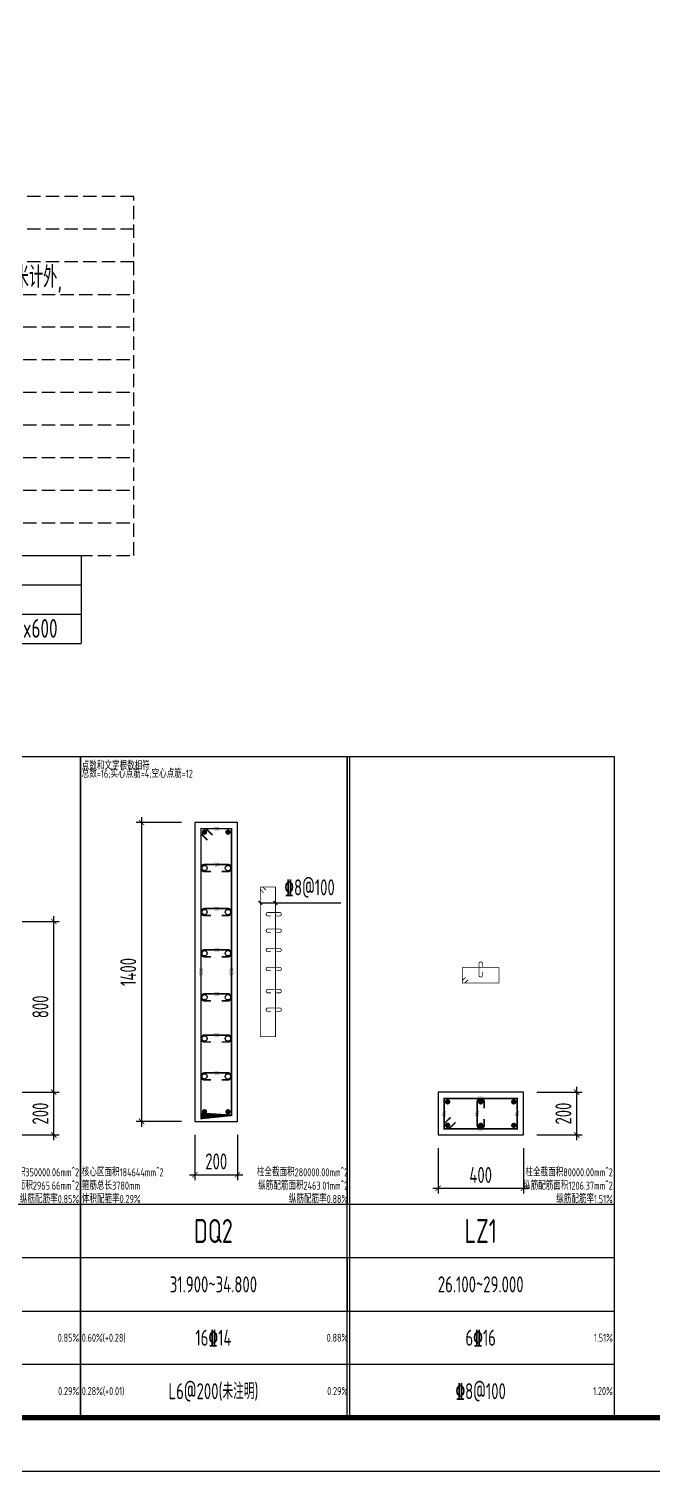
# Model space of a CAD drawing. Extents: x 826826 to 1642106, y -156213 to 399140.
# Drawn here: x 1202273 to 1213973, y 19777 to 46803 of the extents above; entities that cross this region are included whole.
import ezdxf
from ezdxf.enums import TextEntityAlignment as Align

# ---------------------------------------------------------------- set-up
doc = ezdxf.new("R2010")
doc.units = 0
doc.header["$LTSCALE"] = 1000
doc.linetypes.add('DASH', pattern=[0.35, 0.25, -0.1])
doc.layers.get('0').update_dxf_attribs({"linetype": 'CONTINUOUS'})
doc.layers.get('DEFPOINTS').update_dxf_attribs({"linetype": 'CONTINUOUS'})
for name, color, linetype in [('-TK', 7, 'CONTINUOUS'), ('COLU_DE_DIM', 3, 'CONTINUOUS'), ('COLU_DE_TH', 7, 'CONTINUOUS'), ('LABEL', 1, 'CONTINUOUS'), ('LINK', 6, 'CONTINUOUS'), ('LINK-INDEX', 6, 'CONTINUOUS'), ('REIN', 6, 'CONTINUOUS'), ('S-文字', 7, 'CONTINUOUS'), ('S-表格线', 54, 'CONTINUOUS'), ('TAB', 7, 'CONTINUOUS'), ('TAB_TEXT', 7, 'CONTINUOUS'), ('TEXT25', 2, 'CONTINUOUS')]:
    doc.layers.add(name, color=color, linetype=linetype)
doc.layers.add('箍筋长度', color=3, linetype='CONTINUOUS', plot=False)
doc.layers.add('配箍校核', color=34, linetype='CONTINUOUS', plot=False)
doc.styles.add('BW_Rein', font='Tssdeng.shx', dxfattribs={"width": 0.7, "bigfont": 'hztxt.shx'})
doc.styles.add('TSSD_DIMENSION', font='Tssdeng.shx', dxfattribs={"width": 0.7, "bigfont": 'tssdchn.shx'})
doc.styles.add('TSSD_REIN', font='tssdeng.shx', dxfattribs={"width": 0.7, "height": 300, "bigfont": 'tssdchn.shx'})
doc.dimstyles.new('TSSD_25_100', dxfattribs={"dimtxt": 300, "dimasz": 100, "dimexe": 100, "dimexo": 250, "dimgap": 100, "dimtad": 1, "dimdec": 0, "dimlfac": 0.25, "dimzin": 0, "dimdsep": 46, "dimtxsty": 'TSSD_DIMENSION', "dimblk": 'ARCHTICK', "dimcen": 0, "dimdle": 100, "dimclrt": 7, "dimadec": 0, "dimazin": 0, "dimtfac": 1, "dimtdec": 0, "dimtix": 1, "dimtmove": 2, "dimatfit": 3, "dimldrblk": 'ARCHTICK', "dimfxl": 0, "dimtolj": 1, "dimtzin": 0, "dimarcsym": 0})

# ---------------------------------------------------------------- blocks, each defined once
blk = doc.blocks.new('_ArchTick')
at = {"color": 0, "linetype": 'ByBlock', "const_width": 0.15}
blk.add_lwpolyline([(-0.5, -0.5), (0.5, 0.5)], dxfattribs=at)
blk = doc.blocks.new('*D786')
at = {"layer": 'COLU_DE_DIM', "color": 0, "lineweight": -2}
for p, q in [((1209941.22217883, 25827.22756655846), (1209941.22217883, 24977.22756655846)), ((1211541.22217883, 25827.22756655846), (1211541.22217883, 24977.22756655846)), ((1209841.22217883, 25077.22756655846), (1211641.22217883, 25077.22756655846))]:
    blk.add_line(p, q, dxfattribs=at)
at = {"layer": 'DEFPOINTS', "color": 0}
for p in [(1209941.22217883, 26077.22756655846), (1211541.22217883, 26077.22756655846), (1211541.22217883, 25077.22756655846)]:
    blk.add_point(p, dxfattribs=at)
at = {"layer": 'COLU_DE_DIM', "color": 0, "lineweight": -2, "xscale": 100, "yscale": 100, "zscale": 100, "rotation": 180}
blk.add_blockref('_ArchTick', (1209941.22217883, 25077.22756655846), dxfattribs=at)
at = {"layer": 'COLU_DE_DIM', "color": 0, "lineweight": -2, "xscale": 100, "yscale": 100, "zscale": 100}
blk.add_blockref('_ArchTick', (1211541.22217883, 25077.22756655846), dxfattribs=at)
at = {"layer": 'COLU_DE_DIM', "color": 7, "insert": (1210741.22217883, 25327.22756655846), "char_height": 300, "attachment_point": 5, "style": 'TSSD_DIMENSION'}
blk.add_mtext('\\A1;400', dxfattribs=at)
blk = doc.blocks.new('*D787')
at = {"layer": 'COLU_DE_DIM', "color": 0, "lineweight": -2}
for p, q in [((1211791.22217883, 26877.22756655846), (1212641.22217883, 26877.22756655846)), ((1212541.22217883, 25977.22756655846), (1212541.22217883, 26977.22756655846)), ((1211791.22217883, 26077.22756655846), (1212641.22217883, 26077.22756655846))]:
    blk.add_line(p, q, dxfattribs=at)
at = {"layer": 'DEFPOINTS', "color": 0}
for p in [(1211541.22217883, 26877.22756655846), (1212541.22217883, 26877.22756655846), (1211541.22217883, 26077.22756655846)]:
    blk.add_point(p, dxfattribs=at)
at = {"layer": 'COLU_DE_DIM', "color": 0, "lineweight": -2, "xscale": 100, "yscale": 100, "zscale": 100}
for p, rotation in [((1212541.22217883, 26877.22756655846), 90), ((1212541.22217883, 26077.22756655846), 270)]:
    blk.add_blockref('_ArchTick', p, dxfattribs=dict(at, rotation=rotation))
at = {"layer": 'COLU_DE_DIM', "color": 7, "insert": (1212291.22217883, 26477.22756655866), "char_height": 300, "attachment_point": 5, "rotation": 90, "style": 'TSSD_DIMENSION'}
blk.add_mtext('\\A1;200', dxfattribs=at)
blk = doc.blocks.new('*D790')
at = {"layer": 'COLU_DE_DIM', "color": 0, "lineweight": -2}
for p, q in [((1201990.112880938, 26877.22756655846), (1202840.112880938, 26877.22756655846)), ((1202740.112880938, 25977.22756655846), (1202740.112880938, 26977.22756655846)), ((1201990.112880938, 26077.22756655846), (1202840.112880938, 26077.22756655846))]:
    blk.add_line(p, q, dxfattribs=at)
at = {"layer": 'DEFPOINTS', "color": 0}
for p in [(1201740.112880938, 26877.22756655846), (1202740.112880938, 26877.22756655846), (1201740.112880938, 26077.22756655846)]:
    blk.add_point(p, dxfattribs=at)
at = {"layer": 'COLU_DE_DIM', "color": 0, "lineweight": -2, "xscale": 100, "yscale": 100, "zscale": 100}
for p, rotation in [((1202740.112880938, 26877.22756655846), 90), ((1202740.112880938, 26077.22756655846), 270)]:
    blk.add_blockref('_ArchTick', p, dxfattribs=dict(at, rotation=rotation))
at = {"layer": 'COLU_DE_DIM', "color": 7, "insert": (1202490.112880938, 26477.22756655865), "char_height": 300, "attachment_point": 5, "rotation": 90, "style": 'TSSD_DIMENSION'}
blk.add_mtext('\\A1;200', dxfattribs=at)
blk = doc.blocks.new('*D791')
at = {"layer": 'COLU_DE_DIM', "color": 0, "lineweight": -2}
for p, q in [((1201990.112880938, 30077.22733643249), (1202840.112880938, 30077.22733643249)), ((1202740.112880938, 26777.22756655846), (1202740.112880938, 30177.22733643249)), ((1201990.112880938, 26877.22756655846), (1202840.112880938, 26877.22756655846))]:
    blk.add_line(p, q, dxfattribs=at)
at = {"layer": 'DEFPOINTS', "color": 0}
for p in [(1201740.112880938, 30077.22733643249), (1202740.112880938, 30077.22733643249), (1201740.112880938, 26877.22756655846)]:
    blk.add_point(p, dxfattribs=at)
at = {"layer": 'COLU_DE_DIM', "color": 0, "lineweight": -2, "xscale": 100, "yscale": 100, "zscale": 100}
for p, rotation in [((1202740.112880938, 30077.22733643249), 90), ((1202740.112880938, 26877.22756655846), 270)]:
    blk.add_blockref('_ArchTick', p, dxfattribs=dict(at, rotation=rotation))
at = {"layer": 'COLU_DE_DIM', "color": 7, "insert": (1202490.112880938, 28477.22745149567), "char_height": 300, "attachment_point": 5, "rotation": 90, "style": 'TSSD_DIMENSION'}
blk.add_mtext('\\A1;800', dxfattribs=at)
blk = doc.blocks.new('*D1081')
at = {"layer": 'COLU_DE_DIM', "color": 0, "lineweight": -2}
for p, q in [((1205135.307720747, 31931.00515905308), (1204285.307720747, 31931.00515905308)), ((1204385.307720747, 32031.00515905308), (1204385.307720747, 26231.00515905494)), ((1205135.307720747, 26331.00515905494), (1204285.307720747, 26331.00515905494))]:
    blk.add_line(p, q, dxfattribs=at)
at = {"layer": 'DEFPOINTS', "color": 0}
for p in [(1205385.307720747, 31931.00515905308), (1204385.307720747, 26331.00515905494), (1205385.307720747, 26331.00515905494)]:
    blk.add_point(p, dxfattribs=at)
at = {"layer": 'COLU_DE_DIM', "color": 0, "lineweight": -2, "xscale": 100, "yscale": 100, "zscale": 100}
for p, rotation in [((1204385.307720747, 31931.00515905308), 90), ((1204385.307720747, 26331.00515905494), 270)]:
    blk.add_blockref('_ArchTick', p, dxfattribs=dict(at, rotation=rotation))
at = {"layer": 'COLU_DE_DIM', "color": 7, "insert": (1204135.307720747, 29131.00515905421), "char_height": 300, "attachment_point": 5, "rotation": 90, "style": 'TSSD_DIMENSION'}
blk.add_mtext('\\A1;1400', dxfattribs=at)
blk = doc.blocks.new('*D1082')
at = {"layer": 'COLU_DE_DIM', "color": 0, "lineweight": -2}
for p, q in [((1205385.307720747, 26081.00515905494), (1205385.307720747, 25231.00515905494)), ((1206185.307720757, 26081.00515905494), (1206185.307720757, 25231.00515905494)), ((1205285.307720747, 25331.00515905494), (1206285.307720757, 25331.00515905494))]:
    blk.add_line(p, q, dxfattribs=at)
at = {"layer": 'DEFPOINTS', "color": 0}
for p in [(1205385.307720747, 26331.00515905494), (1206185.307720757, 26331.00515905494), (1206185.307720757, 25331.00515905494)]:
    blk.add_point(p, dxfattribs=at)
at = {"layer": 'COLU_DE_DIM', "color": 0, "lineweight": -2, "xscale": 100, "yscale": 100, "zscale": 100, "rotation": 180}
blk.add_blockref('_ArchTick', (1205385.307720747, 25331.00515905494), dxfattribs=at)
at = {"layer": 'COLU_DE_DIM', "color": 0, "lineweight": -2, "xscale": 100, "yscale": 100, "zscale": 100}
blk.add_blockref('_ArchTick', (1206185.307720757, 25331.00515905494), dxfattribs=at)
at = {"layer": 'COLU_DE_DIM', "color": 7, "insert": (1205785.307720752, 25581.00515905494), "char_height": 300, "attachment_point": 5, "style": 'TSSD_DIMENSION'}
blk.add_mtext('\\A1;200', dxfattribs=at)
blk = doc.blocks.new('A1')
blk.add_lwpolyline([(0, 59400), (0, 0), (84100, 0), (84100, 59400)], close=True)
at = {"const_width": 100}
blk.add_lwpolyline([(2500, 58400), (2500, 1000), (83100, 1000), (83100, 58400)], close=True, dxfattribs=at)

msp = doc.modelspace()

# ---------------------------------------------------------------- linework, layer by layer
at = {"layer": 'COLU_DE_TH'}
for points in [[(1206185.307720757, 31931.00515905308), (1205385.307720747, 31931.00515905913), (1205385.307720758, 26331.00515905494), (1206185.307720756, 26331.00515906006), (1206185.307720757, 31931.00515905308)], [(1209941.22217883, 26877.22756655846), (1209941.22217883, 26077.22756655846), (1211541.22217883, 26077.22756655846), (1211541.22217883, 26877.22756655846), (1209941.22217883, 26877.22756655846)]]:
    msp.add_lwpolyline(points, close=True, dxfattribs=at)
at = {"layer": 'LABEL'}
msp.add_line((1206610.302995017, 30425.82696110495), (1208122.802995016, 30425.82696110274), dxfattribs=at)
at = {"layer": 'LABEL', "const_width": 25}
for points in [[(1206645.669508016, 30390.47059794104), (1206574.919508016, 30461.18153544104)], [(1206930.669508016, 30390.47059794104), (1206859.919508016, 30461.18153544104)]]:
    msp.add_lwpolyline(points, dxfattribs=at)
at = {"layer": 'LINK', "const_width": 30}
for points in [[(1205620.307720769, 31604.08127750567), (1205500.307720749, 31724.08127748553), (1205500.307720749, 31816.00515905983), (1206070.307720758, 31816.00515905564), (1206070.307720757, 26446.00515905773), (1205500.307720758, 26446.00515905413), (1205500.307720749, 31816.00515905983), (1205592.231602293, 31816.00515905983), (1205712.231602313, 31696.00515907997)], [(1210268.146060374, 26312.22756656114), (1210148.146060375, 26192.22756655951), (1210056.22217883, 26192.22756655986), (1210056.22217883, 26762.22756655765), (1211426.222178831, 26762.22756655776), (1211426.222178831, 26192.22756656009), (1210056.22217883, 26192.22756655986), (1210056.222178829, 26284.15144810331), (1210176.222178828, 26404.15144810494)]]:
    msp.add_lwpolyline(points, dxfattribs=at)
for points in [[(1205885.307720743, 31013.30845226074), (1206005.307720743, 31013.30845226074, 1), (1206005.307720743, 31143.30845226074), (1205565.307720743, 31143.30845225794, 1), (1205565.307720743, 31013.30845225794), (1205685.307720743, 31013.30845225794)], [(1205885.307720743, 30187.99908768857), (1206005.307720743, 30187.99908768857, 1), (1206005.307720743, 30317.99908768857), (1205565.307720743, 30317.99908768578, 1), (1205565.307720743, 30187.99908768578), (1205685.307720743, 30187.99908768578)], [(1205885.307720753, 29416.02382381452), (1206005.307720753, 29416.02382381452, 1), (1206005.307720753, 29546.02382381452), (1205565.307720753, 29546.02382381173, 1), (1205565.307720753, 29416.02382381173), (1205685.307720753, 29416.02382381173)], [(1205885.307720753, 28590.71445924236), (1206005.307720753, 28590.71445924236, 1), (1206005.307720753, 28720.71445924236), (1205565.307720753, 28720.71445923956, 1), (1205565.307720753, 28590.71445923956), (1205685.307720753, 28590.71445923956)], [(1205885.307720753, 27818.73919536831), (1206005.307720753, 27818.73919536831, 1), (1206005.307720753, 27948.73919536831), (1205565.307720753, 27948.73919536552, 1), (1205565.307720753, 27818.73919536552), (1205685.307720753, 27818.73919536552)], [(1205885.307720753, 27109.29622231849), (1206005.307720753, 27109.29622231849, 1), (1206005.307720753, 27239.29622231849), (1205565.307720753, 27239.29622231569, 1), (1205565.307720753, 27109.29622231569), (1205685.307720753, 27109.29622231569)], [(1210806.222178831, 26577.22756655799), (1210806.222178831, 26697.22756655799, 1), (1210676.222178831, 26697.22756655799), (1210676.222178831, 26257.22756655939, 1), (1210806.222178831, 26257.22756655939), (1210806.222178831, 26377.22756655939)]]:
    msp.add_lwpolyline(points, format="xyb", dxfattribs=at)
at = {"layer": 'LINK-INDEX', "const_width": 15.00000095367432}
for points in [[(1206670.302995, 30618.2330463712), (1206610.302995016, 30678.23304638773), (1206610.302995017, 30724.19498716766), (1206895.302995016, 30724.19498716766), (1206895.302995015, 27918.80739265442), (1206610.302995017, 27918.80739265523), (1206610.302995017, 30724.19498716766), (1206656.264935821, 30724.19498716778), (1206716.264935805, 30664.19498715125)], [(1210504.68411961, 28984.72756658896), (1210444.684119639, 28924.72756655986), (1210398.722178826, 28924.72756655939), (1210398.722178826, 29209.72756655928), (1211083.722178837, 29209.72756655939), (1211083.722178837, 28924.72756655939), (1210398.722178826, 28924.72756655939), (1210398.722178825, 28970.68950732955), (1210458.722178795, 29030.68950735877)]]:
    msp.add_lwpolyline(points, dxfattribs=at)
for points in [[(1206912.802995014, 30181.01431819476), (1206972.802995014, 30181.01431819476, 1), (1206972.802995014, 30246.01431819476), (1206752.802995014, 30246.01431819313, 1), (1206752.802995014, 30181.01431819313), (1206812.802995014, 30181.01431819313)], [(1206912.802995014, 29872.89646648109), (1206972.802995014, 29872.89646648109, 1), (1206972.802995014, 29937.89646648109), (1206752.802995014, 29937.89646647946, 1), (1206752.802995014, 29872.89646647946), (1206812.802995014, 29872.89646647946)], [(1206912.802995014, 29509.4992863122), (1206972.802995014, 29509.4992863122, 1), (1206972.802995014, 29574.4992863122), (1206752.802995014, 29574.49928631057, 1), (1206752.802995014, 29509.49928631057), (1206812.802995014, 29509.49928631057)], [(1206912.802995017, 29154.16552817129), (1206972.802995017, 29154.16552817129, 1), (1206972.802995017, 29219.16552817129), (1206752.802995017, 29219.16552816966, 1), (1206752.802995017, 29154.16552816966), (1206812.802995017, 29154.16552816966)], [(1210773.722178831, 29227.22756655823), (1210773.722178831, 29287.22756655823, 1), (1210708.722178831, 29287.22756655823), (1210708.722178831, 29067.22756655893, 1), (1210773.722178831, 29067.22756655893), (1210773.722178831, 29127.22756655893)], [(1206912.802995013, 28738.85440618458), (1206972.802995013, 28738.85440618458, 1), (1206972.802995013, 28803.85440618458), (1206752.802995014, 28803.85440618295, 1), (1206752.802995014, 28738.85440618295), (1206812.802995014, 28738.85440618295)], [(1206912.802995013, 28391.65220568242), (1206972.802995013, 28391.65220568242, 1), (1206972.802995013, 28456.65220568242), (1206752.802995014, 28456.65220568079, 1), (1206752.802995014, 28391.65220568079), (1206812.802995014, 28391.65220568079)]]:
    msp.add_lwpolyline(points, format="xyb", dxfattribs=at)
at = {"layer": 'REIN', "const_width": 50}
for points in [[(1205565.307720749, 31776.00515905867, 1), (1205565.307720749, 31726.00515905867, 1), (1205565.307720749, 31776.00515905867)], [(1206005.307720758, 31776.00515905541, 1), (1206005.307720758, 31726.00515905541, 1), (1206005.307720758, 31776.00515905541)], [(1205565.307720758, 26536.00515905436, 1), (1205565.307720758, 26486.00515905436, 1), (1205565.307720758, 26536.00515905436)], [(1206005.307720757, 26536.00515905715, 1), (1206005.307720757, 26486.00515905715, 1), (1206005.307720757, 26536.00515905715)], [(1210096.222178831, 26697.22756655788, 1), (1210146.222178831, 26697.22756655788, 1), (1210096.222178831, 26697.22756655788)], [(1210716.222178831, 26697.22756655799, 1), (1210766.222178831, 26697.22756655799, 1), (1210716.222178831, 26697.22756655799)], [(1211336.222178831, 26697.22756655799, 1), (1211386.222178831, 26697.22756655799, 1), (1211336.222178831, 26697.22756655799)], [(1210096.222178831, 26257.22756655928, 1), (1210146.222178831, 26257.22756655928, 1), (1210096.222178831, 26257.22756655928)], [(1210716.222178831, 26257.22756655939, 1), (1210766.222178831, 26257.22756655939, 1), (1210716.222178831, 26257.22756655939)], [(1211336.222178831, 26257.22756655939, 1), (1211386.222178831, 26257.22756655939, 1), (1211336.222178831, 26257.22756655939)]]:
    msp.add_lwpolyline(points, format="xyb", close=True, dxfattribs=at)
at = {"layer": 'REIN'}
for centre in [(1205565.307720743, 31078.30845225794), (1206005.307720743, 31078.30845226074), (1205565.307720743, 30252.99908768578), (1206005.307720743, 30252.99908768857), (1205565.307720753, 29481.02382381173), (1206005.307720753, 29481.02382381452), (1205565.307720753, 28655.71445923956), (1206005.307720753, 28655.71445924236), (1205565.307720753, 27883.73919536552), (1206005.307720753, 27883.73919536831), (1205565.307720753, 27174.29622231569), (1206005.307720753, 27174.29622231849)]:
    msp.add_circle(centre, 50, dxfattribs=at)
at = {"layer": 'S-表格线', "linetype": 'DASH'}
for p, q in [((1204241.945655815, 43662.71333016735), (1190266.831285131, 43662.71333016828)), ((1204241.945655815, 36935.94741533929), (1204241.945655815, 43662.71333016828)), ((1204241.945655815, 43051.1891560927), (1190266.831285131, 43051.1891560927)), ((1204241.945655815, 42439.6649820176), (1190266.831285131, 42439.6649820176)), ((1190266.831285131, 41828.14080794295), (1204241.945655815, 41828.14080794202)), ((1190266.831285131, 41216.61663386738), (1204241.945655815, 41216.61663386691)), ((1190266.831285131, 40605.09245979227), (1204241.945655815, 40605.09245979134)), ((1190266.831285131, 39993.5682857167), (1204241.945655815, 39993.56828571623)), ((1190266.831285131, 39382.04411164159), (1204241.945655815, 39382.04411164066)), ((1190266.831285131, 38770.51993756602), (1204241.945655815, 38770.51993756555)), ((1190266.831285131, 38158.99576349044), (1204241.945655815, 38158.99576348998)), ((1190266.831285131, 37547.47158941533), (1204241.945655815, 37547.47158941487)), ((1190266.831285131, 36935.94741533976), (1204241.945655815, 36935.94741533929))]:
    msp.add_line(p, q, dxfattribs=at)
at = {"layer": 'S-表格线'}
for p, q in [((1190266.831285131, 36935.94741533976), (1203252.581263287, 36935.94741533976)), ((1203252.581263287, 36935.94741533976), (1203252.581263287, 35285.94741533976)), ((1190266.831285131, 36385.94741533976), (1203252.581263287, 36385.94741533976)), ((1190266.831285131, 35835.94741533976), (1203252.581263287, 35835.94741533976)), ((1190266.831285131, 35285.94741533976), (1203252.581263287, 35285.94741533976))]:
    msp.add_line(p, q, dxfattribs=at)
at = {"layer": 'TAB'}
for points in [[(1196240.111546807, 33170.61339345301), (1203240.112880938, 33170.61339345301), (1203240.112880938, 20777.22756655846), (1196240.111546807, 20777.22756655846), (1196240.111546807, 33170.61339345301), (1196240.111546807, 24777.22756655846), (1203240.112880938, 24777.22756655846), (1203240.112880938, 23777.22756655846), (1196240.111546807, 23777.22756655846), (1196240.111546807, 22777.22756655846), (1203240.112880938, 22777.22756655846), (1203240.112880938, 21777.22756655846), (1196240.111546807, 21777.22756655846)], [(1203240.112880938, 33170.61339345301), (1208282.780937721, 33170.61339345301), (1208282.780937721, 20777.22756655846), (1203240.112880938, 20777.22756655846), (1203240.112880938, 33170.61339345301), (1203240.112880938, 24777.22756655846), (1208282.780937721, 24777.22756655846), (1208282.780937721, 23777.22756655846), (1203240.112880938, 23777.22756655846), (1203240.112880938, 22777.22756655846), (1208282.780937721, 22777.22756655846), (1208282.780937721, 21777.22756655846), (1203240.112880938, 21777.22756655846)], [(1208241.22217883, 33170.61339345301), (1213241.22217883, 33170.61339345301), (1213241.22217883, 20777.22756655846), (1208241.22217883, 20777.22756655846), (1208241.22217883, 33170.61339345301), (1208241.22217883, 24777.22756655846), (1213241.22217883, 24777.22756655846), (1213241.22217883, 23777.22756655846), (1208241.22217883, 23777.22756655846), (1208241.22217883, 22777.22756655846), (1213241.22217883, 22777.22756655846), (1213241.22217883, 21777.22756655846), (1208241.22217883, 21777.22756655846)]]:
    msp.add_lwpolyline(points, dxfattribs=at)

# ---------------------------------------------------------------- block references
at = {"layer": '-TK'}
msp.add_blockref('A1', (1156964.922921679, 19777.22756655846), dxfattribs=at)

# ---------------------------------------------------------------- texts
at = {"layer": 'S-文字', "style": 'TSSD_REIN', "width": 0.7}
msp.add_text('2. 本工程所有结构构件的具体构造措施,除特别说明外,均详见图集16G101-1,本图尺寸除标高以米计外,', height=400, dxfattribs=at).set_placement((1190674.96768462, 41953.28114242898))
msp.add_text('J6@600x600', height=350, dxfattribs=at).set_placement((1201948.933056284, 35393.81066817697), align=Align.CENTER)
at = {"layer": 'TAB_TEXT', "style": 'TSSD_REIN', "width": 0.7}
for s, height, p in [('DQ2', 450, (1205732.780937718, 24277.22756655846)), ('LZ1', 450, (1210741.22217883, 24277.22756655846)), ('31.900~34.800', 300, (1205732.780937718, 23277.22756655846)), ('26.100~29.000', 300, (1210741.22217883, 23277.22756655846)), ('6%%13216', 300, (1210741.22217883, 22277.22756655846)), ('L6@200(未注明)', 300, (1205732.780937718, 21277.22756655846)), ('%%1328@100', 300, (1210741.22217883, 21277.22756655846))]:
    msp.add_text(s, height=height, dxfattribs=at).set_placement(p, align=Align.MIDDLE)
at = {"layer": 'TAB_TEXT', "color": 1, "style": 'TSSD_REIN', "width": 0.7}
msp.add_text('16%%13214', height=300, dxfattribs=at).set_placement((1205732.780937718, 22277.22756655846), align=Align.MIDDLE)
at = {"layer": 'TEXT25', "color": 1, "style": 'TSSD_REIN', "width": 0.7}
msp.add_text('%%1328@100', height=300, dxfattribs=at).set_placement((1207062.802995016, 30475.82696110426), align=Align.BOTTOM_LEFT)
at = {"layer": '箍筋长度', "style": 'BW_Rein', "width": 0.7}
for s, rotation, p in [('138', 359.9999999995789, (1205785.307720752, 31816.00515905773)), ('1338', 90.00000000009766, (1205500.307720753, 29131.00515905697)), ('1338', 89.99999999999046, (1206070.307720757, 29131.00515905664)), ('134', 90, (1210056.22217883, 26477.22756655846)), ('134', 90, (1210676.222178831, 26477.22756655846)), ('134', 90, (1211426.222178831, 26477.22756655846))]:
    msp.add_text(s, height=65, rotation=rotation, dxfattribs=at).set_placement(p, align=Align.MIDDLE_CENTER)
for s, p in [('138', (1205785.307720753, 31143.30845225934)), ('138', (1205785.307720753, 30317.99908768717)), ('138', (1205785.307720754, 29546.02382381313)), ('138', (1205785.307720755, 28720.71445924096)), ('138', (1205785.307720756, 27948.73919536691)), ('138', (1205785.307720756, 27239.29622231709)), ('334', (1210741.22217883, 26762.2275665577)), ('138', (1205785.307720757, 26446.00515905593)), ('334', (1210741.22217883, 26192.22756655997))]:
    msp.add_text(s, height=65, dxfattribs=at).set_placement(p, align=Align.MIDDLE_CENTER)
at = {"layer": '配箍校核', "style": 'BW_Rein', "width": 0.7}
for s, p in [('点数和文字根数相符', (1203265.112880938, 32920.61339345301)), ('总数=16;实心点筋=4;空心点筋=12', (1203265.112880938, 32770.61339345301)), ('核心区面积184644mm^ 2', (1203265.112880938, 25302.22756655846)), ('箍筋总长3780mm', (1203265.112880938, 25052.22756655846)), ('体积配箍率0.29%', (1203265.112880938, 24802.22756655846))]:
    msp.add_text(s, height=150, dxfattribs=at).set_placement(p)
for s, p in [('柱全截面积350000.06mm^ 2', (1203215.112880938, 25302.22756655846)), ('柱全截面积280000.00mm^ 2', (1208257.780937721, 25302.22756655846)), ('柱全截面积80000.00mm^ 2', (1213216.22217883, 25302.22756655846)), ('纵筋配筋面积2965.66mm^ 2', (1203215.112880938, 25052.22756655846)), ('纵筋配筋面积2463.01mm^ 2', (1208257.780937721, 25052.22756655846)), ('纵筋配筋面积1206.37mm^ 2', (1213216.22217883, 25052.22756655846)), ('纵筋配筋率0.85%', (1203215.112880938, 24802.22756655846)), ('纵筋配筋率0.88%', (1208257.780937721, 24802.22756655846)), ('纵筋配筋率1.51%', (1213216.22217883, 24802.22756655846))]:
    msp.add_text(s, height=150, dxfattribs=at).set_placement(p, align=Align.RIGHT)
for s, p in [('0.85%', (1203215.112880938, 22277.22756655846)), ('0.88%', (1208257.780937721, 22277.22756655846)), ('1.51%', (1213216.22217883, 22277.22756655846)), ('0.29%', (1203215.112880938, 21277.22756655846)), ('0.29%', (1208257.780937721, 21277.22756655846)), ('1.20%', (1213216.22217883, 21277.22756655846))]:
    msp.add_text(s, height=150, dxfattribs=at).set_placement(p, align=Align.MIDDLE_RIGHT)
for s, p in [('0.60%(+0.28)', (1203265.112880938, 22277.22756655846)), ('0.28%(+0.01)', (1203265.112880938, 21277.22756655846))]:
    msp.add_text(s, height=150, dxfattribs=at).set_placement(p, align=Align.MIDDLE_LEFT)

# ---------------------------------------------------------------- dimensions: what is measured, and where the dimension line sits
at = {"layer": 'COLU_DE_DIM'}
for base, p1, p2, angle, picture, middle in [((1204385.307720747, 26331.00515905494), (1205385.307720747, 31931.00515905308), (1205385.307720747, 26331.00515905494), 270, '*D1081', (1204135.307720747, 29131.00515905421)), ((1202740.112880938, 30077.22733643249), (1201740.112880938, 26877.22756655846), (1201740.112880938, 30077.22733643249), 89.9999998932783, '*D791', (1202490.112880938, 28477.22745149567)), ((1202740.112880938, 26877.22756655846), (1201740.112880938, 26077.22756655846), (1201740.112880938, 26877.22756655846), 89.9999998932783, '*D790', (1202490.112880938, 26477.22756655865)), ((1212541.22217883, 26877.22756655846), (1211541.22217883, 26077.22756655846), (1211541.22217883, 26877.22756655846), 89.9999998932783, '*D787', (1212291.22217883, 26477.22756655866)), ((1206185.307720757, 25331.00515905494), (1205385.307720747, 26331.00515905494), (1206185.307720757, 26331.00515905494), 359.9999998932783, '*D1082', (1205785.307720752, 25581.00515905494))]:
    dim = msp.add_linear_dim(base=base, p1=p1, p2=p2, angle=angle, dimstyle='TSSD_25_100', dxfattribs=at)
    dim.commit()
    dim.dimension.update_dxf_attribs({"geometry": picture, "text_midpoint": middle})
dim = msp.add_linear_dim(base=(1211541.22217883, 25077.22756655846), p1=(1209941.22217883, 26077.22756655846), p2=(1211541.22217883, 26077.22756655846), dimstyle='TSSD_25_100', dxfattribs=at)
dim.commit()
dim.dimension.update_dxf_attribs({"geometry": '*D786', "text_midpoint": (1210741.22217883, 25327.22756655846)})

doc.saveas('drawing.dxf')
